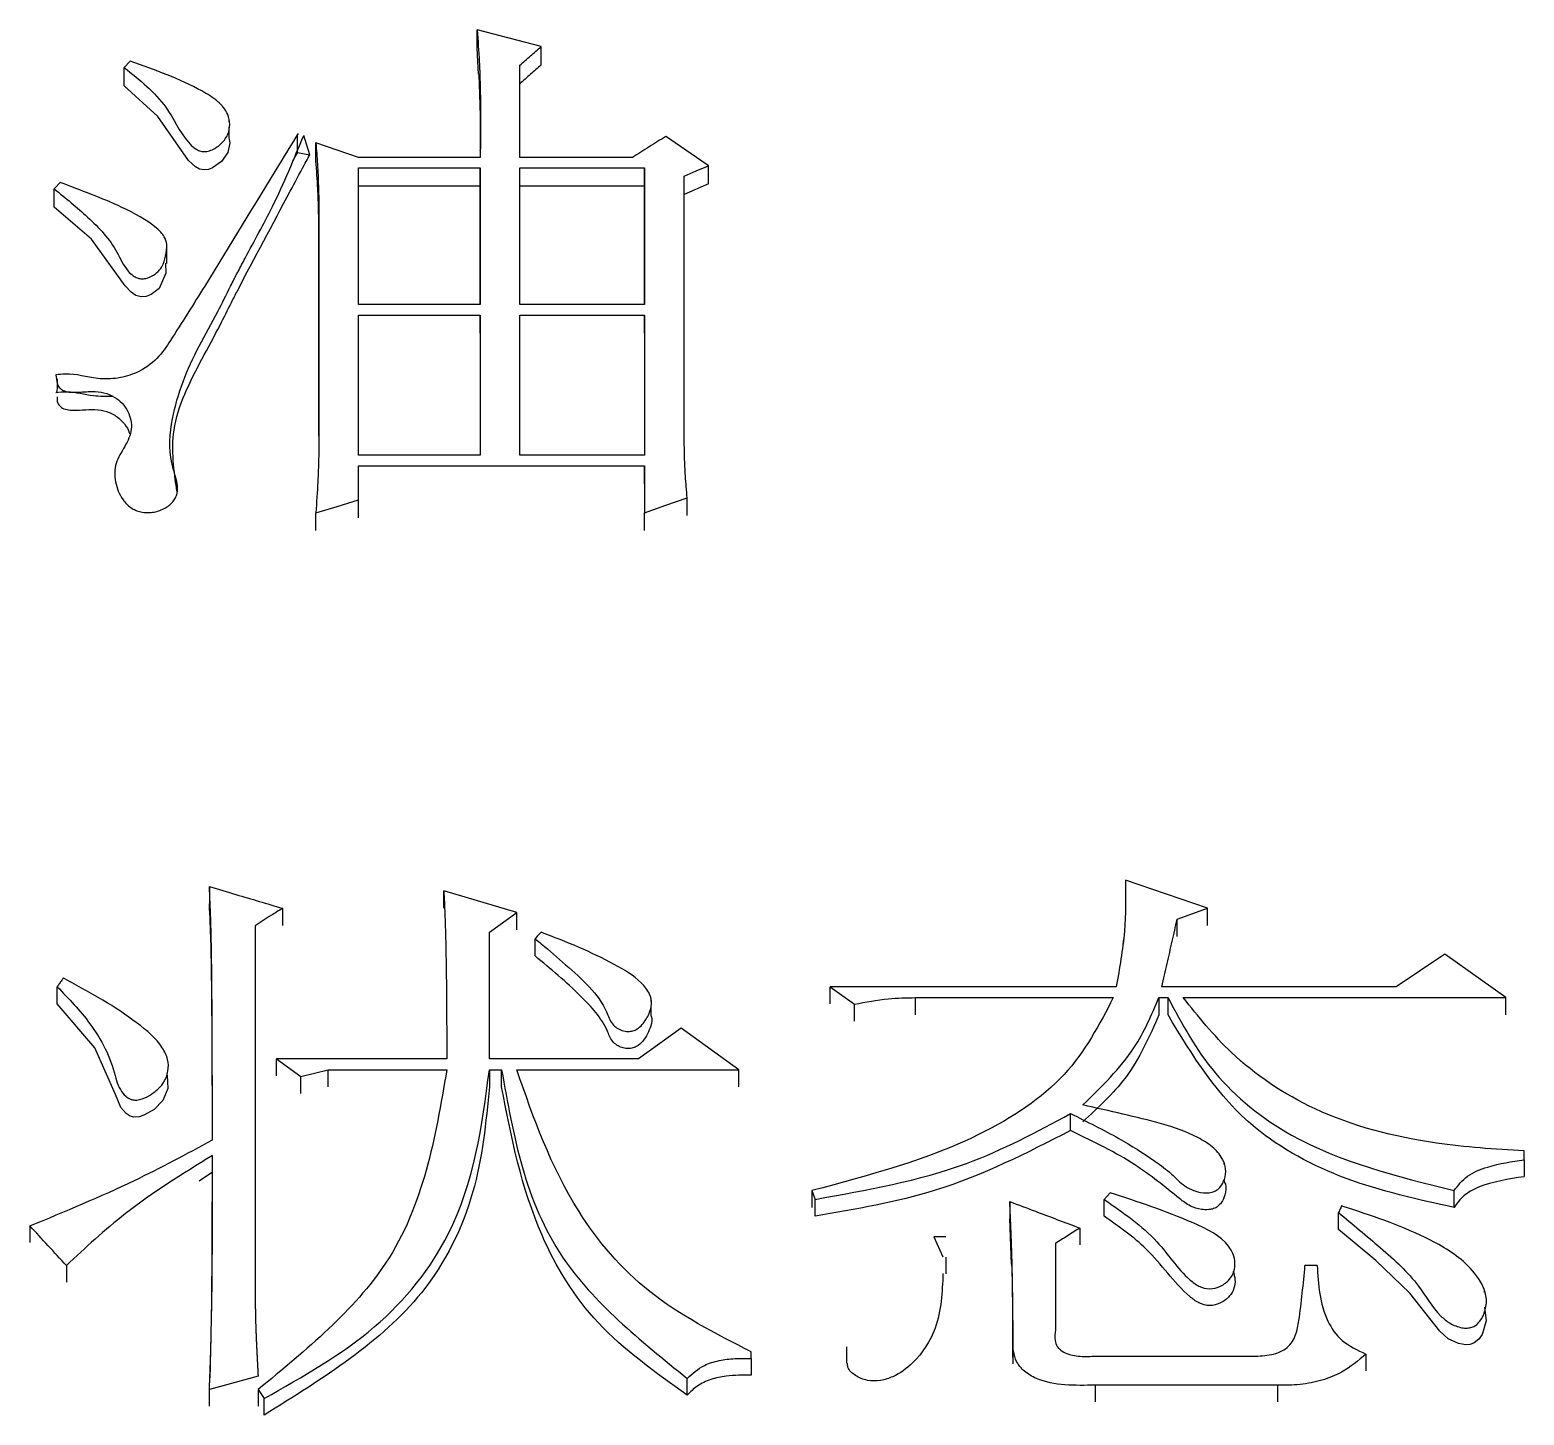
# Model space of a CAD drawing. Header units: millimetres. Extents: x 2344 to 4024, y 1094 to 2282.
# Drawn here: x 2721.33 to 2726.64, y 2082.82 to 2087.74 of the extents above; entities that cross this region are included whole.
import ezdxf

# ---------------------------------------------------------------- set-up
doc = ezdxf.new("R2010")
doc.units = ezdxf.units.MM

msp = doc.modelspace()

# ---------------------------------------------------------------- linework, layer by layer
at = {"color": 7, "linetype": 'Continuous', "lineweight": 25}
for p, q in [((2722.9221, 2087.6766), (2722.9221, 2087.742)), ((2722.9266, 2087.5849), (2722.9221, 2087.6766)), ((2723.1492, 2087.6174), (2723.1492, 2087.6828)), ((2721.6889, 2087.6309), (2721.6673, 2087.6087)), ((2721.6673, 2087.5434), (2721.6673, 2087.6087)), ((2723.0735, 2087.289), (2723.0735, 2087.6161)), ((2722.0405, 2087.4155), (2722.0405, 2087.4249)), ((2722.0405, 2087.3599), (2722.0405, 2087.3957)), ((2722.3271, 2087.2985), (2722.3055, 2087.3672)), ((2722.2838, 2087.3059), (2722.2653, 2087.2757)), ((2722.2838, 2087.3059), (2722.3271, 2087.2985)), ((2722.3488, 2087.2762), (2722.3488, 2087.3411)), ((2722.9329, 2087.289), (2722.5002, 2087.289)), ((2723.4738, 2087.289), (2723.0735, 2087.289)), ((2722.5002, 2087.2517), (2722.9329, 2087.2517)), ((2722.5002, 2086.7654), (2722.5002, 2087.2517)), ((2722.9329, 2087.2517), (2722.9329, 2086.7654)), ((2722.9329, 2087.1869), (2722.9329, 2087.2517)), ((2723.0735, 2087.2517), (2723.517, 2087.2517)), ((2723.0735, 2086.7654), (2723.0735, 2087.2517)), ((2723.517, 2087.2517), (2723.517, 2086.7654)), ((2723.517, 2087.1869), (2723.517, 2087.2517)), ((2723.7442, 2087.1943), (2723.7442, 2087.2592)), ((2721.4401, 2087.1995), (2721.4185, 2087.1771)), ((2722.9329, 2087.1869), (2722.5002, 2087.1869)), ((2722.9329, 2086.7654), (2722.9329, 2087.1869)), ((2723.517, 2087.1869), (2723.0735, 2087.1869)), ((2723.517, 2086.7654), (2723.517, 2087.1869)), ((2723.6577, 2086.2908), (2723.6577, 2087.2219)), ((2723.7442, 2087.1943), (2723.6577, 2087.1571)), ((2721.4185, 2087.1124), (2721.4185, 2087.1771)), ((2722.3596, 2087.0875), (2722.3596, 2086.2983)), ((2722.3596, 2087.0875), (2722.3596, 2087.0229)), ((2721.8186, 2086.9118), (2721.8186, 2086.9766)), ((2722.3596, 2086.2983), (2722.3596, 2087.0229)), ((2722.9329, 2086.7654), (2722.5002, 2086.7654)), ((2723.517, 2086.7654), (2723.0735, 2086.7654)), ((2722.5002, 2086.7278), (2722.9329, 2086.7278)), ((2722.5002, 2086.2303), (2722.5002, 2086.7278)), ((2722.9329, 2086.7278), (2722.9329, 2086.2303)), ((2722.9329, 2086.6637), (2722.9329, 2086.7278)), ((2723.0735, 2086.7278), (2723.517, 2086.7278)), ((2723.0735, 2086.2303), (2723.0735, 2086.7278)), ((2723.517, 2086.7278), (2723.517, 2086.2303)), ((2723.517, 2086.6637), (2723.517, 2086.7278)), ((2721.4293, 2086.4914), (2721.4293, 2086.502)), ((2722.9329, 2086.2303), (2722.5002, 2086.2303)), ((2723.517, 2086.2303), (2723.0735, 2086.2303)), ((2722.5002, 2086.1925), (2723.517, 2086.1925)), ((2722.5002, 2086.0713), (2722.5002, 2086.1925)), ((2723.517, 2086.1925), (2723.517, 2086.0258)), ((2723.517, 2086.1291), (2723.517, 2086.1925)), ((2722.5002, 2086.0081), (2722.5002, 2086.0713)), ((2723.6685, 2086.0157), (2723.6685, 2086.0788)), ((2722.3488, 2085.9627), (2722.3488, 2086.0258)), ((2723.517, 2085.9627), (2723.517, 2086.0258)), ((2721.9702, 2084.6971), (2721.9702, 2084.6359)), ((2725.5183, 2084.6199), (2725.2262, 2084.7203)), ((2723.0627, 2084.6044), (2722.8031, 2084.6817)), ((2722.8031, 2084.6205), (2722.8031, 2084.6817)), ((2722.2298, 2084.6199), (2722.2298, 2084.5588)), ((2722.9654, 2084.5348), (2723.0627, 2084.6044)), ((2723.0627, 2084.5433), (2723.0627, 2084.6044)), ((2725.4101, 2084.5812), (2725.5183, 2084.6199)), ((2725.4101, 2084.5201), (2725.4101, 2084.5812)), ((2725.5183, 2084.5587), (2725.5183, 2084.6199)), ((2722.1324, 2084.558), (2722.1325, 2083.3422)), ((2722.9654, 2084.0848), (2722.9654, 2084.5348)), ((2723.1277, 2084.4504), (2723.1277, 2084.5117)), ((2725.2191, 2084.5108), (2725.2174, 2084.4904)), ((2726.362, 2084.4574), (2726.1889, 2084.3411)), ((2726.5784, 2084.3024), (2726.362, 2084.4574)), ((2721.4293, 2084.2801), (2721.4293, 2084.3411)), ((2724.1769, 2084.3412), (2724.2635, 2084.2791)), ((2725.1937, 2084.3411), (2724.1769, 2084.3412)), ((2724.1769, 2084.2804), (2724.1769, 2084.3412)), ((2726.1889, 2084.3411), (2725.356, 2084.3411)), ((2723.5402, 2084.2881), (2723.5402, 2084.2992)), ((2723.5402, 2084.2381), (2723.5402, 2084.2736)), ((2724.2635, 2084.2184), (2724.2635, 2084.2791)), ((2724.4798, 2084.3024), (2725.1829, 2084.3024)), ((2724.4798, 2084.2417), (2724.4798, 2084.3024)), ((2725.3452, 2084.3024), (2725.3776, 2084.3024)), ((2725.3452, 2084.3024), (2725.3452, 2084.2417)), ((2725.3776, 2084.2417), (2725.3776, 2084.3024)), ((2725.4317, 2084.3024), (2726.5784, 2084.3024)), ((2726.5784, 2084.2417), (2726.5784, 2084.3024)), ((2723.6469, 2084.1937), (2723.4954, 2084.0848)), ((2723.8524, 2084.0459), (2723.6469, 2084.1937)), ((2721.8195, 2084.0868), (2721.8195, 2084.0904)), ((2722.2082, 2084.0848), (2722.2947, 2084.0225)), ((2722.8139, 2084.0848), (2722.2082, 2084.0848)), ((2722.2082, 2084.0244), (2722.2082, 2084.0848)), ((2723.4954, 2084.0848), (2722.9654, 2084.0848)), ((2721.8195, 2084.0297), (2721.8195, 2084.0333)), ((2722.2947, 2084.0225), (2722.3921, 2084.0459)), ((2722.2947, 2083.9622), (2722.2947, 2084.0225)), ((2722.3921, 2084.0459), (2722.8139, 2084.0459)), ((2722.3921, 2083.9855), (2722.3921, 2084.0459)), ((2722.9654, 2084.0459), (2723.0087, 2084.0459)), ((2722.9654, 2084.0459), (2722.9654, 2083.9855)), ((2723.0087, 2083.9855), (2723.0087, 2084.0459)), ((2723.0628, 2084.0459), (2723.8524, 2084.0459)), ((2723.8524, 2083.9855), (2723.8524, 2084.0459)), ((2725.0314, 2083.8296), (2725.0314, 2083.8901)), ((2721.981, 2083.7361), (2721.981, 2083.7393)), ((2726.6433, 2083.7261), (2726.6433, 2083.7573)), ((2721.981, 2083.6815), (2721.9341, 2083.6501)), ((2725.577, 2083.7091), (2725.577, 2083.7155)), ((2726.6433, 2083.7261), (2726.6433, 2083.6662)), ((2724.112, 2083.6166), (2724.1228, 2083.5853)), ((2724.112, 2083.6166), (2724.112, 2083.5568)), ((2724.1228, 2083.5256), (2724.1228, 2083.5853)), ((2724.8151, 2083.5774), (2724.8151, 2083.5177)), ((2725.1721, 2083.6087), (2725.1505, 2083.5853)), ((2726.3945, 2083.5568), (2726.3945, 2083.6166)), ((2725.9835, 2083.4784), (2725.9835, 2083.5384)), ((2721.3321, 2083.4911), (2721.3321, 2083.4315)), ((2724.8214, 2083.3551), (2724.8151, 2083.5174)), ((2725.0639, 2083.4834), (2725.0639, 2083.4238)), ((2724.5446, 2083.4521), (2724.5777, 2083.3813)), ((2724.588, 2083.4521), (2724.5446, 2083.4521)), ((2724.9774, 2083.4285), (2724.9774, 2083.122)), ((2724.5895, 2083.3207), (2724.5895, 2083.3802)), ((2725.6082, 2083.3921), (2725.6082, 2083.3931)), ((2721.4617, 2083.3501), (2721.4617, 2083.2907)), ((2725.9077, 2083.35), (2725.8644, 2083.35)), ((2726.5027, 2083.2544), (2726.5027, 2083.2622)), ((2723.8957, 2083.0196), (2723.8957, 2083.0433)), ((2724.2353, 2083.0617), (2724.2353, 2083.0026)), ((2724.826, 2083.0236), (2724.826, 2083.0827)), ((2724.826, 2083.0606), (2724.826, 2083.0012)), ((2723.8957, 2083.0196), (2723.8957, 2082.9606)), ((2724.826, 2083.0233), (2724.8259, 2083.0384)), ((2725.1072, 2083.0275), (2725.6805, 2083.0275)), ((2726.0808, 2083.0354), (2726.0808, 2082.9764)), ((2723.6685, 2082.8898), (2723.6685, 2082.9487)), ((2721.9702, 2082.8504), (2721.9702, 2082.9092)), ((2722.1433, 2082.9092), (2722.1649, 2082.8776)), ((2722.1433, 2082.9092), (2722.1433, 2082.8504)), ((2722.1433, 2082.9092), (2722.1433, 2082.8976)), ((2725.7671, 2082.925), (2725.118, 2082.925)), ((2725.118, 2082.925), (2725.118, 2082.8661)), ((2725.7671, 2082.925), (2725.7671, 2082.8661))]:
    msp.add_line(p, q, dxfattribs=at)
at = {"color": 7, "linetype": 'Continuous', "lineweight": 25, "flags": 128}
for points in [[(2723.1492, 2087.6828), (2723.0357, 2087.7124), (2722.9221, 2087.742)], [(2722.0389, 2087.3585), (2722.0424, 2087.3407), (2722.0357, 2087.3062), (2722.0135, 2087.2745), (2721.9812, 2087.2516), (2721.9666, 2087.2462), (2721.9518, 2087.2443), (2721.9354, 2087.2474), (2721.9202, 2087.2549), (2721.8959, 2087.2775), (2721.7867, 2087.434), (2721.6673, 2087.5434), (2721.6673, 2087.5434)], [(2722.2838, 2087.3059), (2722.2838, 2087.3352), (2722.2838, 2087.353), (2722.2838, 2087.3709)], [(2722.5002, 2087.289), (2722.4245, 2087.3151), (2722.3488, 2087.3411)], [(2723.6577, 2087.2219), (2723.7009, 2087.2405), (2723.7442, 2087.2592)], [(2721.8144, 2086.9126), (2721.8149, 2086.8773), (2721.792, 2086.8234), (2721.7626, 2086.8012), (2721.745, 2086.7947), (2721.7272, 2086.7931), (2721.7085, 2086.7985), (2721.6919, 2086.8097), (2721.6713, 2086.8328), (2721.5515, 2086.9984), (2721.4185, 2087.1124), (2721.4185, 2087.1124)], [(2722.3488, 2086.0258), (2722.4245, 2086.0485), (2722.5002, 2086.0713)], [(2723.517, 2086.0258), (2723.5928, 2086.0523), (2723.6685, 2086.0788)], [(2723.1493, 2084.5348), (2723.1438, 2084.5289), (2723.1357, 2084.5203), (2723.1277, 2084.5117)], [(2721.819, 2084.0292), (2721.8201, 2084.0272), (2721.8225, 2083.979), (2721.8049, 2083.9369), (2721.7733, 2083.9051), (2721.7372, 2083.8842), (2721.7201, 2083.879), (2721.7017, 2083.878), (2721.6888, 2083.8814), (2721.6742, 2083.8904), (2721.6554, 2083.9123), (2721.6369, 2083.9585), (2721.5628, 2084.1241), (2721.4293, 2084.2801), (2721.4293, 2084.2801)], [(2725.1505, 2083.5255), (2725.1505, 2083.5471), (2725.1505, 2083.5662), (2725.1505, 2083.5853)], [(2726.5027, 2083.2022), (2726.5088, 2083.1533), (2726.4944, 2083.1055), (2726.4828, 2083.0887), (2726.4659, 2083.0749), (2726.4514, 2083.0696), (2726.4356, 2083.0684), (2726.4098, 2083.0728), (2726.3729, 2083.09), (2726.3432, 2083.1163), (2726.2373, 2083.2515), (2726.1159, 2083.3683), (2725.9835, 2083.4784), (2725.9835, 2083.4784)], [(2722.1433, 2082.9566), (2722.0959, 2082.9436), (2722.0486, 2082.9307), (2721.9702, 2082.9092)], [(2722.1649, 2082.8188), (2722.1649, 2082.845), (2722.1649, 2082.8613), (2722.1649, 2082.8776)]]:
    msp.add_lwpolyline(points, dxfattribs=at)
at = {"color": 7, "linetype": 'Continuous', "lineweight": 25}
for points, knots in [([(2722.9221, 2087.742), (2722.9248, 2087.7044), (2722.9279, 2087.6621), (2722.93, 2087.6173), (2722.9305, 2087.6055), (2722.931, 2087.5937), (2722.9315, 2087.5796), (2722.9319, 2087.5654), (2722.9323, 2087.5513), (2722.9327, 2087.5371), (2722.933, 2087.5229), (2722.9332, 2087.5088), (2722.9334, 2087.4946), (2722.9335, 2087.4804), (2722.9336, 2087.4662), (2722.9337, 2087.452), (2722.9338, 2087.4379), (2722.9338, 2087.4237), (2722.9337, 2087.4095), (2722.9337, 2087.3953), (2722.9337, 2087.3834), (2722.9336, 2087.374), (2722.9336, 2087.3669), (2722.9335, 2087.3598), (2722.9335, 2087.3527), (2722.9334, 2087.3456), (2722.9333, 2087.3385), (2722.9333, 2087.3314), (2722.9332, 2087.3243), (2722.9332, 2087.3171), (2722.9331, 2087.31), (2722.933, 2087.3007), (2722.9329, 2087.2936), (2722.9329, 2087.289)], [0, 0, 0, 0, 0.250151, 0.281419, 0.297053, 0.328322, 0.35959, 0.390858, 0.422126, 0.453395, 0.484663, 0.515931, 0.5472, 0.578468, 0.609736, 0.641004, 0.672273, 0.703541, 0.734809, 0.766077, 0.797346, 0.81298, 0.828614, 0.844248, 0.859882, 0.875516, 0.891151, 0.906785, 0.922419, 0.938053, 0.953687, 0.969321, 1, 1, 1, 1]), ([(2723.0735, 2087.6161), (2723.0861, 2087.6272), (2723.1114, 2087.6494), (2723.1366, 2087.6717), (2723.1492, 2087.6828)], [0, 0, 0, 0, 0.5000004, 1, 1, 1, 1]), ([(2721.6673, 2087.6087), (2721.7223, 2087.5642), (2721.8198, 2087.4855), (2721.8664, 2087.3723), (2721.9142, 2087.3224), (2721.9345, 2087.3117), (2721.9525, 2087.308), (2721.9718, 2087.3117), (2721.9932, 2087.322), (2722.0175, 2087.341), (2722.0384, 2087.3702), (2722.0445, 2087.4061), (2722.0369, 2087.4481), (2722.001, 2087.4906), (2721.8875, 2087.5602), (2721.777, 2087.5996), (2721.6889, 2087.6309)], [0, 0, 0, 0, 0.207529, 0.367373, 0.400836, 0.41667, 0.431354, 0.448141, 0.466694, 0.497248, 0.538464, 0.578549, 0.619959, 0.682144, 0.746848, 1, 1, 1, 1]), ([(2723.1492, 2087.6174), (2723.1366, 2087.6063), (2723.1114, 2087.5841), (2723.0861, 2087.5619), (2723.0735, 2087.5508)], [0, 0, 0, 0, 0.499998, 1, 1, 1, 1]), ([(2722.9284, 2087.5851), (2722.9282, 2087.5847), (2722.9278, 2087.584), (2722.9297, 2087.5403), (2722.9325, 2087.4487), (2722.933, 2087.3702), (2722.933, 2087.3238), (2722.933, 2087.3119), (2722.9331, 2087.3126), (2722.9331, 2087.3129)], [0, 0, 0, 0, 0.0810768, 0.1174488, 0.5565368, 0.7543349, 0.8942705, 0.9630501, 1, 1, 1, 1]), ([(2722.2856, 2087.374), (2722.2636, 2087.3379), (2722.1532, 2087.1577), (2722.0034, 2086.9115), (2721.8598, 2086.6804), (2721.7881, 2086.5718), (2721.7217, 2086.5244), (2721.6457, 2086.5014), (2721.5574, 2086.4997), (2721.4855, 2086.5235), (2721.4353, 2086.5171), (2721.4238, 2086.5157)], [0, 0, 0, 0, 0.101091, 0.505417, 0.686144, 0.747623, 0.809949, 0.856214, 0.902538, 0.977672, 1, 1, 1, 1]), ([(2721.4293, 2086.502), (2721.4287, 2086.4968), (2721.4276, 2086.4861), (2721.4343, 2086.4735), (2721.4424, 2086.4651), (2721.4535, 2086.4584), (2721.4775, 2086.4527), (2721.508, 2086.4545), (2721.5355, 2086.4563), (2721.5633, 2086.4577), (2721.5961, 2086.4538), (2721.6328, 2086.4387), (2721.6618, 2086.4153), (2721.6812, 2086.3867), (2721.6923, 2086.3552), (2721.6953, 2086.312), (2721.6706, 2086.2608), (2721.6324, 2086.2023), (2721.6329, 2086.1345), (2721.6537, 2086.0801), (2721.6838, 2086.0475), (2721.7074, 2086.0344), (2721.7267, 2086.0283), (2721.7472, 2086.0256), (2721.7686, 2086.0267), (2721.7896, 2086.0318), (2721.8093, 2086.0401), (2721.8267, 2086.0509), (2721.8405, 2086.0638), (2721.8503, 2086.0788), (2721.8618, 2086.1113), (2721.8504, 2086.1542), (2721.8235, 2086.2399), (2721.8359, 2086.3993), (2721.908, 2086.5779), (2721.9958, 2086.7293), (2722.0343, 2086.8093), (2722.0546, 2086.8496), (2722.0607, 2086.8615), (2722.0627, 2086.8654), (2722.0642, 2086.8684), (2722.0672, 2086.8741), (2722.0785, 2086.8954), (2722.121, 2086.9764), (2722.2098, 2087.1347), (2722.2705, 2087.2823), (2722.3055, 2087.3672)], [0, 0, 0, 0, 0.00737, 0.015009, 0.018555, 0.022128, 0.030111, 0.045178, 0.055064, 0.060343, 0.075509, 0.090437, 0.104896, 0.120548, 0.135595, 0.150698, 0.180779, 0.211233, 0.242231, 0.273349, 0.290015, 0.297441, 0.304692, 0.312416, 0.319982, 0.327794, 0.336224, 0.34425, 0.351944, 0.359644, 0.367692, 0.398957, 0.418859, 0.492604, 0.619034, 0.682459, 0.727701, 0.740175, 0.743874, 0.745883, 0.74615, 0.748384, 0.7547, 0.77878, 0.872725, 1, 1, 1, 1]), ([(2723.5928, 2087.3635), (2723.5729, 2087.351), (2723.5333, 2087.3262), (2723.4936, 2087.3014), (2723.4738, 2087.289)], [0, 0, 0, 0, 0.5, 1, 1, 1, 1]), ([(2723.7442, 2087.2592), (2723.719, 2087.2766), (2723.6685, 2087.3113), (2723.618, 2087.3461), (2723.5928, 2087.3635)], [0, 0, 0, 0, 0.499999, 1, 1, 1, 1]), ([(2721.8546, 2086.1022), (2721.8444, 2086.1752), (2721.8216, 2086.3369), (2721.9218, 2086.5316), (2722.0016, 2086.6787), (2722.0419, 2086.7606), (2722.1239, 2086.9199), (2722.2116, 2087.0822), (2722.2951, 2087.2392), (2722.3176, 2087.281), (2722.3243, 2087.2933), (2722.3264, 2087.2972), (2722.3271, 2087.2985)], [0, 0, 0, 0, 0.170464, 0.377976, 0.481664, 0.549904, 0.585303, 0.888417, 0.96815, 0.99006, 0.996526, 1, 1, 1, 1]), ([(2722.3488, 2087.3411), (2722.3507, 2087.3155), (2722.3546, 2087.2642), (2722.3583, 2087.1797), (2722.3591, 2087.1207), (2722.3596, 2087.0875)], [0, 0, 0, 0, 0.303893, 0.607799, 1, 1, 1, 1]), ([(2722.3596, 2087.0229), (2722.3592, 2087.0486), (2722.3585, 2087.1001), (2722.3556, 2087.1846), (2722.3512, 2087.2432), (2722.3488, 2087.2762)], [0, 0, 0, 0, 0.304283, 0.608582, 1, 1, 1, 1]), ([(2721.4185, 2087.1771), (2721.4589, 2087.1444), (2721.5437, 2087.0758), (2721.6354, 2086.9775), (2721.666, 2086.898), (2721.6961, 2086.8695), (2721.712, 2086.8604), (2721.7263, 2086.8568), (2721.7418, 2086.8575), (2721.762, 2086.864), (2721.7841, 2086.8782), (2721.8062, 2086.9032), (2721.8147, 2086.9389), (2721.8217, 2086.9749), (2721.811, 2087.0106), (2721.7602, 2087.0598), (2721.6354, 2087.1268), (2721.5142, 2087.1719), (2721.4401, 2087.1995)], [0, 0, 0, 0, 0.145124, 0.304252, 0.383323, 0.40611, 0.420719, 0.431527, 0.442364, 0.458238, 0.484495, 0.512276, 0.553409, 0.599258, 0.628708, 0.668116, 0.797317, 1, 1, 1, 1]), ([(2721.4238, 2086.5157), (2721.4258, 2086.5055), (2721.4293, 2086.4877), (2721.4295, 2086.4669), (2721.4276, 2086.456), (2721.4258, 2086.453), (2721.4248, 2086.4522), (2721.4242, 2086.4519), (2721.4239, 2086.4518), (2721.4238, 2086.4518)], [0, 0, 0, 0, 0.493604, 0.861876, 0.955662, 0.982084, 0.991539, 0.995796, 1, 1, 1, 1]), ([(2721.6276, 2086.4389), (2721.6042, 2086.4386), (2721.549, 2086.438), (2721.4826, 2086.4585), (2721.4374, 2086.4533), (2721.4238, 2086.4518)], [0, 0, 0, 0, 0.339873, 0.802206, 1, 1, 1, 1]), ([(2721.4293, 2086.4382), (2721.4287, 2086.4326), (2721.4275, 2086.4212), (2721.4352, 2086.4082), (2721.4443, 2086.3998), (2721.4566, 2086.3935), (2721.4971, 2086.3863), (2721.5487, 2086.3975), (2721.6068, 2086.3872), (2721.6432, 2086.3683), (2721.6697, 2086.3415), (2721.6833, 2086.3198), (2721.686, 2086.3072), (2721.6862, 2086.306)], [0, 0, 0, 0, 0.061337, 0.123567, 0.151718, 0.180699, 0.247393, 0.495687, 0.618225, 0.741474, 0.859447, 0.986915, 1, 1, 1, 1]), ([(2722.3596, 2086.2983), (2722.3593, 2086.2713), (2722.3587, 2086.2173), (2722.3552, 2086.1265), (2722.3511, 2086.0626), (2722.3488, 2086.0258)], [0, 0, 0, 0, 0.297543, 0.595099, 1, 1, 1, 1]), ([(2723.6685, 2086.0788), (2723.6662, 2086.1049), (2723.6618, 2086.1532), (2723.6589, 2086.2239), (2723.6581, 2086.2685), (2723.6577, 2086.2908)], [0, 0, 0, 0, 0.368696, 0.68428, 1, 1, 1, 1]), ([(2721.981, 2083.7964), (2721.9809, 2083.8464), (2721.9809, 2083.9026), (2721.9807, 2083.9619), (2721.9807, 2083.9775), (2721.9807, 2083.9899), (2721.9807, 2084.0055), (2721.9806, 2084.0211), (2721.9806, 2084.0461), (2721.9805, 2084.071), (2721.9804, 2084.1021), (2721.9803, 2084.127), (2721.9802, 2084.1582), (2721.98, 2084.183), (2721.9798, 2084.2266), (2721.9795, 2084.2701), (2721.9793, 2084.3322), (2721.9784, 2084.4201), (2721.9772, 2084.508), (2721.9751, 2084.5774), (2721.9742, 2084.6026), (2721.9735, 2084.6215), (2721.9728, 2084.6373), (2721.9723, 2084.6499), (2721.9717, 2084.6625), (2721.971, 2084.6782), (2721.9705, 2084.6908), (2721.9702, 2084.6971)], [0, 0, 0, 0, 0.165615, 0.186317, 0.196668, 0.21737, 0.227722, 0.248424, 0.269126, 0.31053, 0.331232, 0.372636, 0.393338, 0.434742, 0.455444, 0.538253, 0.579657, 0.662465, 0.831215, 0.873409, 0.894506, 0.915603, 0.9367, 0.947248, 0.957797, 0.978898, 1, 1, 1, 1]), ([(2721.9702, 2084.6971), (2722.0017, 2084.6878), (2722.0607, 2084.6702), (2722.1472, 2084.6445), (2722.2023, 2084.6281), (2722.2298, 2084.6199)], [0, 0, 0, 0, 0.364009, 0.682004, 1, 1, 1, 1]), ([(2725.2262, 2084.7203), (2725.2269, 2084.6596), (2725.2279, 2084.5659), (2725.2109, 2084.4396), (2725.1995, 2084.374), (2725.1937, 2084.3411)], [0, 0, 0, 0, 0.4788373, 0.7392205, 1, 1, 1, 1]), ([(2721.9809, 2083.7963), (2721.9809, 2083.8262), (2721.9808, 2083.9061), (2721.9805, 2084.0356), (2721.98, 2084.1414), (2721.9796, 2084.2098), (2721.9794, 2084.2408), (2721.9791, 2084.3154), (2721.9777, 2084.4022), (2721.9755, 2084.5214), (2721.9723, 2084.5909), (2721.9702, 2084.6356)], [0, 0, 0, 0, 0.106229, 0.28391, 0.461592, 0.483802, 0.528222, 0.572642, 0.750327, 0.839168, 1, 1, 1, 1]), ([(2722.8031, 2084.6817), (2722.8046, 2084.6543), (2722.8068, 2084.6132), (2722.8098, 2084.5171), (2722.8118, 2084.4208), (2722.8127, 2084.3348), (2722.8129, 2084.302), (2722.813, 2084.2934), (2722.8131, 2084.2848), (2722.8131, 2084.2745), (2722.8132, 2084.2641), (2722.8133, 2084.2555), (2722.8133, 2084.2469), (2722.8134, 2084.2383), (2722.8134, 2084.2279), (2722.8135, 2084.2176), (2722.8135, 2084.2073), (2722.8136, 2084.1986), (2722.8136, 2084.19), (2722.8136, 2084.1814), (2722.8137, 2084.171), (2722.8137, 2084.1624), (2722.8137, 2084.1555), (2722.8137, 2084.1503), (2722.8138, 2084.1452), (2722.8138, 2084.14), (2722.8138, 2084.1348), (2722.8138, 2084.1296), (2722.8138, 2084.1244), (2722.8138, 2084.1193), (2722.8139, 2084.1141), (2722.8139, 2084.1089), (2722.8139, 2084.1046), (2722.8139, 2084.1003), (2722.8139, 2084.094), (2722.8139, 2084.0885), (2722.8139, 2084.0848)], [0, 0, 0, 0, 0.138343, 0.207516, 0.484205, 0.622549, 0.639842, 0.648489, 0.665782, 0.683074, 0.700367, 0.71766, 0.726307, 0.7436, 0.760893, 0.778185, 0.795478, 0.812771, 0.821418, 0.838711, 0.856004, 0.873296, 0.881943, 0.890589, 0.899236, 0.907882, 0.916529, 0.925175, 0.933822, 0.942468, 0.951115, 0.959761, 0.968407, 0.972731, 0.981377, 1, 1, 1, 1]), ([(2722.2298, 2084.6199), (2722.2167, 2084.6115), (2722.1939, 2084.5971), (2722.1614, 2084.5765), (2722.1421, 2084.5642), (2722.1324, 2084.558)], [0, 0, 0, 0, 0.404151, 0.702075, 1, 1, 1, 1]), ([(2725.356, 2084.3411), (2725.3622, 2084.3687), (2725.3743, 2084.4226), (2725.3924, 2084.5026), (2725.4042, 2084.555), (2725.4101, 2084.5812)], [0, 0, 0, 0, 0.344184, 0.672092, 1, 1, 1, 1]), ([(2723.1277, 2084.5117), (2723.1351, 2084.5056), (2723.1721, 2084.4754), (2723.2651, 2084.3949), (2723.3664, 2084.3039), (2723.3948, 2084.2159), (2723.4165, 2084.1942), (2723.4362, 2084.1849), (2723.4569, 2084.1814), (2723.476, 2084.1836), (2723.4939, 2084.1917), (2723.5157, 2084.212), (2723.5328, 2084.2427), (2723.5452, 2084.28), (2723.5357, 2084.3194), (2723.4948, 2084.372), (2723.4038, 2084.4252), (2723.2834, 2084.4832), (2723.1941, 2084.5176), (2723.1493, 2084.5348)], [0, 0, 0, 0, 0.025946, 0.129765, 0.338783, 0.385933, 0.404152, 0.422428, 0.440778, 0.454644, 0.468541, 0.48998, 0.535407, 0.570955, 0.607001, 0.655235, 0.757864, 0.878395, 1, 1, 1, 1]), ([(2723.54, 2084.2378), (2723.5401, 2084.2375), (2723.5453, 2084.2262), (2723.538, 2084.1932), (2723.5204, 2084.156), (2723.4932, 2084.1296), (2723.4718, 2084.1218), (2723.454, 2084.121), (2723.4355, 2084.1246), (2723.4173, 2084.1329), (2723.3965, 2084.1527), (2723.3737, 2084.2192), (2723.2802, 2084.3235), (2723.1832, 2084.4043), (2723.1277, 2084.4504)], [0, 0, 0, 0, 0.001631, 0.062853, 0.163889, 0.211021, 0.234976, 0.258905, 0.283733, 0.31285, 0.343972, 0.415614, 0.666074, 1, 1, 1, 1]), ([(2721.4293, 2084.3411), (2721.47, 2084.2988), (2721.5615, 2084.2038), (2721.6239, 2084.0795), (2721.6423, 2083.9968), (2721.655, 2083.972), (2721.6679, 2083.955), (2721.6845, 2083.9433), (2721.698, 2083.9384), (2721.7143, 2083.9378), (2721.738, 2083.9437), (2721.7716, 2083.9622), (2721.8078, 2083.9946), (2721.8255, 2084.0392), (2721.8244, 2084.084), (2721.7934, 2084.1465), (2721.7109, 2084.2172), (2721.5912, 2084.2956), (2721.5, 2084.3454), (2721.4528, 2084.3712), (2721.451, 2084.3722)], [0, 0, 0, 0, 0.148093, 0.332862, 0.364698, 0.380614, 0.406973, 0.418965, 0.429085, 0.43924, 0.454283, 0.483092, 0.528609, 0.572041, 0.609672, 0.651115, 0.755731, 0.873051, 0.995164, 1, 1, 1, 1]), ([(2721.451, 2084.3722), (2721.4491, 2084.3695), (2721.4446, 2084.363), (2721.4374, 2084.3527), (2721.432, 2084.345), (2721.4293, 2084.3411)], [0, 0, 0, 0, 0.2564518, 0.6282259, 1, 1, 1, 1]), ([(2725.1829, 2084.3024), (2725.1333, 2084.2067), (2725.0321, 2084.0121), (2724.6509, 2083.7603), (2724.3179, 2083.6715), (2724.112, 2083.6166)], [0, 0, 0, 0, 0.2692448, 0.5481753, 1, 1, 1, 1]), ([(2724.2635, 2084.2791), (2724.3032, 2084.2868), (2724.3744, 2084.3006), (2724.4475, 2084.3018), (2724.4798, 2084.3024)], [0, 0, 0, 0, 0.558835, 1, 1, 1, 1]), ([(2725.0747, 2083.9213), (2725.1415, 2083.9861), (2725.2599, 2084.1012), (2725.3193, 2084.2413), (2725.3452, 2084.3024)], [0, 0, 0, 0, 0.563817, 1, 1, 1, 1]), ([(2725.3776, 2084.3024), (2725.4269, 2084.21), (2725.5267, 2084.0229), (2725.8624, 2083.7493), (2726.1911, 2083.6673), (2726.3945, 2083.6166)], [0, 0, 0, 0, 0.270771, 0.548729, 1, 1, 1, 1]), ([(2726.6433, 2083.7573), (2726.539, 2083.7639), (2726.2828, 2083.7801), (2725.9067, 2083.8787), (2725.6087, 2084.081), (2725.4854, 2084.2353), (2725.4317, 2084.3024)], [0, 0, 0, 0, 0.214752, 0.527903, 0.794745, 1, 1, 1, 1]), ([(2725.3452, 2084.2414), (2725.3113, 2084.1636), (2725.2502, 2084.0234), (2725.1287, 2083.9109), (2725.0747, 2083.8608)], [0, 0, 0, 0, 0.555147, 1, 1, 1, 1]), ([(2726.3945, 2083.5565), (2726.2642, 2083.5852), (2726.007, 2083.6419), (2725.6096, 2083.8566), (2725.4647, 2084.097), (2725.3776, 2084.2414)], [0, 0, 0, 0, 0.290646, 0.573901, 1, 1, 1, 1]), ([(2722.8139, 2084.0459), (2722.7729, 2083.8044), (2722.6985, 2083.3674), (2722.3149, 2083.0508), (2722.1433, 2082.9092)], [0, 0, 0, 0, 0.552698, 1, 1, 1, 1]), ([(2722.1649, 2082.8776), (2722.303, 2082.9557), (2722.5749, 2083.1094), (2722.8953, 2083.5155), (2722.9389, 2083.8459), (2722.9654, 2084.0459)], [0, 0, 0, 0, 0.289357, 0.569882, 1, 1, 1, 1]), ([(2723.0087, 2084.0459), (2723.0504, 2083.8117), (2723.1258, 2083.3886), (2723.501, 2083.0845), (2723.6685, 2082.9487)], [0, 0, 0, 0, 0.55346, 1, 1, 1, 1]), ([(2723.8957, 2083.0433), (2723.7687, 2083.1085), (2723.5184, 2083.237), (2723.222, 2083.5902), (2723.1228, 2083.8739), (2723.0628, 2084.0459)], [0, 0, 0, 0, 0.288413, 0.568681, 1, 1, 1, 1]), ([(2722.9654, 2083.9852), (2722.9532, 2083.8593), (2722.9288, 2083.6061), (2722.7134, 2083.1607), (2722.3744, 2082.9492), (2722.1649, 2082.8185)], [0, 0, 0, 0, 0.2743384, 0.5515004, 1, 1, 1, 1]), ([(2723.6685, 2082.8894), (2723.5556, 2082.9699), (2723.3325, 2083.1289), (2723.1003, 2083.5138), (2723.0433, 2083.8071), (2723.0087, 2083.9852)], [0, 0, 0, 0, 0.287076, 0.566904, 1, 1, 1, 1]), ([(2724.1228, 2083.5853), (2724.3076, 2083.6182), (2724.6344, 2083.6764), (2724.9111, 2083.8253), (2725.0314, 2083.8901)], [0, 0, 0, 0, 0.565186, 1, 1, 1, 1]), ([(2725.0314, 2083.8901), (2725.0895, 2083.8615), (2725.1938, 2083.81), (2725.3118, 2083.7361), (2725.3891, 2083.6788), (2725.4279, 2083.6363), (2725.4722, 2083.6138), (2725.5064, 2083.6071), (2725.5334, 2083.6095), (2725.5516, 2083.6173), (2725.5679, 2083.6331), (2725.5807, 2083.6591), (2725.585, 2083.6939), (2725.5705, 2083.7351), (2725.5367, 2083.7746), (2725.4243, 2083.8413), (2725.2605, 2083.8779), (2725.1219, 2083.9103), (2725.0747, 2083.9212)], [0, 0, 0, 0, 0.1508023, 0.2709956, 0.3310658, 0.3838686, 0.4145429, 0.4453603, 0.4595077, 0.473787, 0.4897829, 0.5152396, 0.5501128, 0.5845227, 0.6315599, 0.6798073, 0.8910095, 1, 1, 1, 1]), ([(2721.3321, 2083.4911), (2721.4575, 2083.5429), (2721.681, 2083.6351), (2721.8895, 2083.7472), (2721.981, 2083.7964)], [0, 0, 0, 0, 0.561153, 1, 1, 1, 1]), ([(2725.0314, 2083.8297), (2724.8753, 2083.7501), (2724.5938, 2083.6066), (2724.268, 2083.5503), (2724.1228, 2083.5252)], [0, 0, 0, 0, 0.554508, 1, 1, 1, 1]), ([(2725.5751, 2083.6544), (2725.5775, 2083.6494), (2725.5854, 2083.6324), (2725.5816, 2083.6035), (2725.5704, 2083.5767), (2725.5554, 2083.5603), (2725.54, 2083.5516), (2725.5197, 2083.5475), (2725.4911, 2083.5493), (2725.4531, 2083.5608), (2725.3783, 2083.6198), (2725.255, 2083.7223), (2725.1121, 2083.79), (2725.0344, 2083.8282), (2725.0314, 2083.8296)], [0, 0, 0, 0, 0.026164, 0.087758, 0.135326, 0.162527, 0.184979, 0.207442, 0.242087, 0.295008, 0.361268, 0.645569, 0.986462, 1, 1, 1, 1]), ([(2721.981, 2083.7417), (2721.8745, 2083.6756), (2721.6857, 2083.5584), (2721.5297, 2083.4134), (2721.4617, 2083.3501)], [0, 0, 0, 0, 0.563978, 1, 1, 1, 1]), ([(2721.9702, 2082.9092), (2721.9704, 2082.9152), (2721.9709, 2082.9272), (2721.9715, 2082.9421), (2721.972, 2082.9571), (2721.9725, 2082.9691), (2721.973, 2082.984), (2721.9735, 2082.996), (2721.974, 2083.0109), (2721.9744, 2083.0229), (2721.9749, 2083.0379), (2721.9752, 2083.0498), (2721.9756, 2083.0618), (2721.9759, 2083.0737), (2721.9764, 2083.0947), (2721.9777, 2083.1604), (2721.9789, 2083.232), (2721.9796, 2083.3394), (2721.98, 2083.4049), (2721.9802, 2083.4644), (2721.9803, 2083.4793), (2721.9804, 2083.4912), (2721.9804, 2083.5031), (2721.9804, 2083.515), (2721.9805, 2083.5299), (2721.9805, 2083.5418), (2721.9806, 2083.5566), (2721.9806, 2083.5685), (2721.9806, 2083.5834), (2721.9807, 2083.5953), (2721.9807, 2083.6101), (2721.9807, 2083.622), (2721.9808, 2083.6339), (2721.9808, 2083.6458), (2721.9808, 2083.6576), (2721.9809, 2083.668), (2721.9809, 2083.6754), (2721.9809, 2083.6814), (2721.9809, 2083.6888), (2721.9809, 2083.6947), (2721.9809, 2083.7007), (2721.9809, 2083.7066), (2721.9809, 2083.7125), (2721.981, 2083.7199), (2721.981, 2083.7259), (2721.981, 2083.7336), (2721.981, 2083.7384), (2721.981, 2083.7417)], [0, 0, 0, 0, 0.0214794, 0.0429589, 0.0536986, 0.0751781, 0.0859178, 0.1073972, 0.118137, 0.1396164, 0.1503561, 0.1718356, 0.1825753, 0.1933151, 0.2147945, 0.2577535, 0.4295896, 0.4725486, 0.6443843, 0.6658637, 0.6873432, 0.6980829, 0.7088226, 0.7303021, 0.7410418, 0.7625212, 0.773261, 0.7947404, 0.8054801, 0.8269596, 0.8376993, 0.8591787, 0.8699185, 0.8806582, 0.9021376, 0.9128774, 0.9182472, 0.9289869, 0.9343568, 0.9450965, 0.9504664, 0.9558363, 0.966576, 0.9719458, 0.9826856, 0.9880554, 1, 1, 1, 1]), ([(2726.3945, 2083.6166), (2726.4086, 2083.6349), (2726.4376, 2083.6723), (2726.5289, 2083.709), (2726.5996, 2083.7196), (2726.6433, 2083.7261)], [0, 0, 0, 0, 0.268422, 0.549119, 1, 1, 1, 1]), ([(2726.6433, 2083.6658), (2726.5875, 2083.6574), (2726.5103, 2083.6457), (2726.4256, 2083.601), (2726.4047, 2083.5711), (2726.3945, 2083.5565)], [0, 0, 0, 0, 0.570927, 0.789593, 1, 1, 1, 1]), ([(2721.9806, 2083.5801), (2721.98, 2083.4594), (2721.9792, 2083.2842), (2721.9751, 2083.0864), (2721.9729, 2082.9983), (2721.972, 2082.9607), (2721.9718, 2082.9534), (2721.9718, 2082.9508), (2721.9718, 2082.9505), (2721.9718, 2082.9505)], [0, 0, 0, 0, 0.550092, 0.798339, 0.953196, 0.981605, 0.991175, 0.997773, 1, 1, 1, 1]), ([(2724.826, 2083.0827), (2724.826, 2083.0878), (2724.8259, 2083.0955), (2724.8259, 2083.1057), (2724.8259, 2083.1134), (2724.8259, 2083.121), (2724.8259, 2083.1287), (2724.8259, 2083.1364), (2724.8259, 2083.144), (2724.8258, 2083.1517), (2724.8258, 2083.1594), (2724.8258, 2083.167), (2724.8258, 2083.1747), (2724.8257, 2083.1824), (2724.8257, 2083.19), (2724.8256, 2083.1977), (2724.8256, 2083.2054), (2724.8255, 2083.213), (2724.8255, 2083.2207), (2724.8254, 2083.2284), (2724.8254, 2083.236), (2724.8253, 2083.2437), (2724.8252, 2083.2513), (2724.8251, 2083.259), (2724.825, 2083.2667), (2724.8249, 2083.2743), (2724.8248, 2083.282), (2724.8247, 2083.2896), (2724.8246, 2083.2973), (2724.8245, 2083.3049), (2724.8243, 2083.3126), (2724.8242, 2083.3202), (2724.824, 2083.3279), (2724.8239, 2083.3355), (2724.8237, 2083.3432), (2724.8235, 2083.3508), (2724.8233, 2083.3585), (2724.8231, 2083.3661), (2724.8229, 2083.3738), (2724.8227, 2083.3814), (2724.8224, 2083.3891), (2724.8222, 2083.3967), (2724.822, 2083.4044), (2724.8217, 2083.412), (2724.8214, 2083.4196), (2724.8212, 2083.4273), (2724.8209, 2083.4349), (2724.8206, 2083.4426), (2724.8204, 2083.4502), (2724.8201, 2083.4578), (2724.8198, 2083.4655), (2724.8195, 2083.4731), (2724.8192, 2083.4807), (2724.8189, 2083.4884), (2724.8186, 2083.496), (2724.8183, 2083.5036), (2724.8179, 2083.5113), (2724.8176, 2083.5189), (2724.8173, 2083.5265), (2724.817, 2083.5342), (2724.8167, 2083.5418), (2724.8163, 2083.5494), (2724.816, 2083.557), (2724.8156, 2083.5664), (2724.8153, 2083.5732), (2724.8151, 2083.5774)], [0, 0, 0, 0, 0.0309241, 0.0463862, 0.0618483, 0.0773103, 0.0927724, 0.1082345, 0.1236965, 0.1391586, 0.1546207, 0.1700827, 0.1855448, 0.2010069, 0.216469, 0.231931, 0.2473931, 0.2628552, 0.2783172, 0.2937793, 0.3092414, 0.3247034, 0.3401655, 0.3556276, 0.3710896, 0.3865517, 0.4020138, 0.4174758, 0.4329379, 0.4484, 0.4638621, 0.4793241, 0.4947862, 0.5102483, 0.5257103, 0.5411724, 0.5566345, 0.5720965, 0.5875586, 0.6030207, 0.6184828, 0.6339448, 0.6494069, 0.664869, 0.680331, 0.6957931, 0.7112552, 0.7267172, 0.7421793, 0.7576414, 0.7731034, 0.7885655, 0.8040276, 0.8194896, 0.8349517, 0.8504138, 0.8658758, 0.8813379, 0.8968, 0.9122621, 0.9277241, 0.9431862, 0.9586483, 0.9741103, 1, 1, 1, 1]), ([(2724.8151, 2083.5774), (2724.8456, 2083.5659), (2724.9023, 2083.5445), (2724.9852, 2083.5132), (2725.0377, 2083.4933), (2725.0639, 2083.4834)], [0, 0, 0, 0, 0.367076, 0.683538, 1, 1, 1, 1]), ([(2725.1505, 2083.5853), (2725.2181, 2083.5383), (2725.3379, 2083.4552), (2725.4159, 2083.3298), (2725.4849, 2083.2756), (2725.5259, 2083.2633), (2725.5667, 2083.2756), (2725.5969, 2083.2985), (2725.6141, 2083.3285), (2725.6169, 2083.3601), (2725.6108, 2083.3911), (2725.5763, 2083.4505), (2725.4185, 2083.5278), (2725.2705, 2083.5764), (2725.1721, 2083.6087)], [0, 0, 0, 0, 0.207965, 0.368358, 0.401514, 0.432917, 0.464664, 0.497814, 0.528601, 0.558738, 0.58913, 0.619745, 0.747266, 1, 1, 1, 1]), ([(2725.6092, 2083.3302), (2725.6119, 2083.3203), (2725.6174, 2083.3002), (2725.6139, 2083.2688), (2725.5969, 2083.2388), (2725.5666, 2083.216), (2725.5259, 2083.2036), (2725.4848, 2083.2159), (2725.403, 2083.2809), (2725.3223, 2083.4052), (2725.2034, 2083.4883), (2725.1505, 2083.5252)], [0, 0, 0, 0, 0.0505883, 0.1017812, 0.1540915, 0.2104419, 0.2644349, 0.3178425, 0.3742064, 0.7216359, 1, 1, 1, 1]), ([(2725.9942, 2083.5618), (2725.9933, 2083.5598), (2725.9911, 2083.5549), (2725.9875, 2083.5471), (2725.9848, 2083.5412), (2725.9834, 2083.5383)], [0, 0, 0, 0, 0.255027, 0.627514, 1, 1, 1, 1]), ([(2725.9835, 2083.5383), (2726.0336, 2083.4969), (2726.1339, 2083.4141), (2726.2651, 2083.2956), (2726.3214, 2083.1915), (2726.3787, 2083.1431), (2726.4131, 2083.1296), (2726.4403, 2083.1271), (2726.4574, 2083.1298), (2726.4735, 2083.1382), (2726.4912, 2083.1564), (2726.5068, 2083.1901), (2726.5127, 2083.2364), (2726.4904, 2083.2973), (2726.4241, 2083.3774), (2726.2559, 2083.4757), (2726.0979, 2083.5287), (2725.9962, 2083.5612), (2725.9943, 2083.5618)], [0, 0, 0, 0, 0.14, 0.280266, 0.380171, 0.409931, 0.439811, 0.452036, 0.462473, 0.472931, 0.488626, 0.51752, 0.558625, 0.598671, 0.668428, 0.787489, 0.99583, 1, 1, 1, 1]), ([(2721.4617, 2083.3501), (2721.4401, 2083.3736), (2721.3969, 2083.4207), (2721.3537, 2083.4676), (2721.3321, 2083.4911)], [0, 0, 0, 0, 0.4999998, 1, 1, 1, 1]), ([(2725.0639, 2083.4834), (2725.0495, 2083.4743), (2725.0207, 2083.456), (2724.9918, 2083.4377), (2724.9774, 2083.4285)], [0, 0, 0, 0, 0.500001, 1, 1, 1, 1]), ([(2722.1325, 2083.3422), (2722.1325, 2083.3065), (2722.1326, 2083.2619), (2722.1332, 2083.2128), (2722.1334, 2083.1971), (2722.1336, 2083.1882), (2722.1337, 2083.1815), (2722.1339, 2083.1748), (2722.134, 2083.1692), (2722.1341, 2083.1636), (2722.1343, 2083.1581), (2722.1344, 2083.1513), (2722.1346, 2083.1446), (2722.1348, 2083.1391), (2722.135, 2083.1335), (2722.1352, 2083.1279), (2722.1354, 2083.1212), (2722.1356, 2083.1145), (2722.1359, 2083.1078), (2722.1361, 2083.1022), (2722.1363, 2083.0966), (2722.1366, 2083.091), (2722.1368, 2083.0843), (2722.1371, 2083.0787), (2722.1373, 2083.0731), (2722.1376, 2083.0675), (2722.1379, 2083.0608), (2722.1382, 2083.0541), (2722.1385, 2083.0485), (2722.1387, 2083.0429), (2722.139, 2083.0374), (2722.1394, 2083.0306), (2722.1397, 2083.0239), (2722.14, 2083.0183), (2722.1403, 2083.0128), (2722.1406, 2083.0072), (2722.1409, 2083.0005), (2722.1413, 2082.9937), (2722.1416, 2082.9881), (2722.1419, 2082.9826), (2722.1422, 2082.977), (2722.1425, 2082.9702), (2722.1429, 2082.9634), (2722.1431, 2082.9588), (2722.1433, 2082.9566)], [0, 0, 0, 0, 0.278068, 0.347585, 0.382343, 0.399722, 0.417101, 0.434481, 0.45186, 0.460549, 0.477929, 0.495308, 0.512687, 0.530066, 0.538756, 0.556135, 0.573514, 0.590893, 0.608273, 0.625652, 0.634341, 0.651721, 0.6691, 0.686479, 0.695168, 0.712548, 0.729927, 0.747306, 0.764685, 0.773375, 0.790754, 0.808133, 0.825512, 0.842892, 0.851581, 0.86896, 0.88634, 0.903719, 0.921098, 0.929788, 0.947167, 0.964546, 0.982273, 1, 1, 1, 1]), ([(2724.5777, 2083.3214), (2724.5749, 2083.256), (2724.57, 2083.1432), (2724.4927, 2083.0167), (2724.4142, 2082.9582), (2724.3563, 2082.9395), (2724.3075, 2082.939), (2724.2663, 2082.9571), (2724.2391, 2082.9809), (2724.2381, 2082.9982), (2724.2378, 2083.0032)], [0, 0, 0, 0, 0.340171, 0.585886, 0.714037, 0.779697, 0.844791, 0.911179, 0.974209, 1, 1, 1, 1]), ([(2724.8216, 2083.3561), (2724.8218, 2083.3478), (2724.8229, 2083.3135), (2724.8248, 2083.2257), (2724.8255, 2083.1457), (2724.8257, 2083.0946), (2724.8258, 2083.0712), (2724.8259, 2083.0544), (2724.8259, 2083.0442), (2724.8259, 2083.0376)], [0, 0, 0, 0, 0.1174582, 0.4836205, 0.7606087, 0.8754477, 0.9240034, 0.9499098, 1, 1, 1, 1]), ([(2725.6805, 2083.0275), (2725.7023, 2083.0284), (2725.7451, 2083.0301), (2725.8064, 2083.0543), (2725.8345, 2083.1034), (2725.8506, 2083.2022), (2725.8583, 2083.2846), (2725.8644, 2083.35)], [0, 0, 0, 0, 0.13003, 0.256202, 0.384291, 0.511395, 1, 1, 1, 1]), ([(2725.9077, 2083.35), (2725.9117, 2083.2828), (2725.9172, 2083.1887), (2725.9912, 2083.0779), (2726.0505, 2083.0498), (2726.0808, 2083.0354)], [0, 0, 0, 0, 0.550462, 0.77054, 1, 1, 1, 1]), ([(2724.9774, 2083.122), (2724.9755, 2083.109), (2724.9726, 2083.0889), (2724.9825, 2083.062), (2725.0061, 2083.039), (2725.0519, 2083.0261), (2725.0886, 2083.027), (2725.1072, 2083.0275)], [0, 0, 0, 0, 0.227751, 0.352705, 0.480942, 0.73722, 1, 1, 1, 1]), ([(2725.118, 2082.925), (2725.0825, 2082.9242), (2725.0119, 2082.9226), (2724.923, 2082.9386), (2724.8655, 2082.9723), (2724.8284, 2083.0179), (2724.8269, 2083.0573), (2724.826, 2083.0827)], [0, 0, 0, 0, 0.261044, 0.518862, 0.648585, 0.774158, 1, 1, 1, 1]), ([(2723.6685, 2082.9487), (2723.6872, 2082.966), (2723.7185, 2082.995), (2723.7818, 2083.0135), (2723.8382, 2083.0211), (2723.8765, 2083.0201), (2723.8957, 2083.0196)], [0, 0, 0, 0, 0.328875, 0.550213, 0.774687, 1, 1, 1, 1]), ([(2726.0808, 2083.0354), (2726.0536, 2083.0122), (2726.0085, 2082.9735), (2725.9249, 2082.9405), (2725.8472, 2082.9248), (2725.7938, 2082.9249), (2725.7671, 2082.925)], [0, 0, 0, 0, 0.330967, 0.5510788, 0.7748601, 1, 1, 1, 1]), ([(2723.8957, 2082.9603), (2723.866, 2082.9606), (2723.8172, 2082.9611), (2723.752, 2082.9468), (2723.7027, 2082.9242), (2723.6798, 2082.9009), (2723.6685, 2082.8894)], [0, 0, 0, 0, 0.3470943, 0.5701064, 0.788274, 1, 1, 1, 1])]:
    msp.add_open_spline(points, degree=3, knots=knots, dxfattribs=at)

doc.saveas('drawing.dxf')
